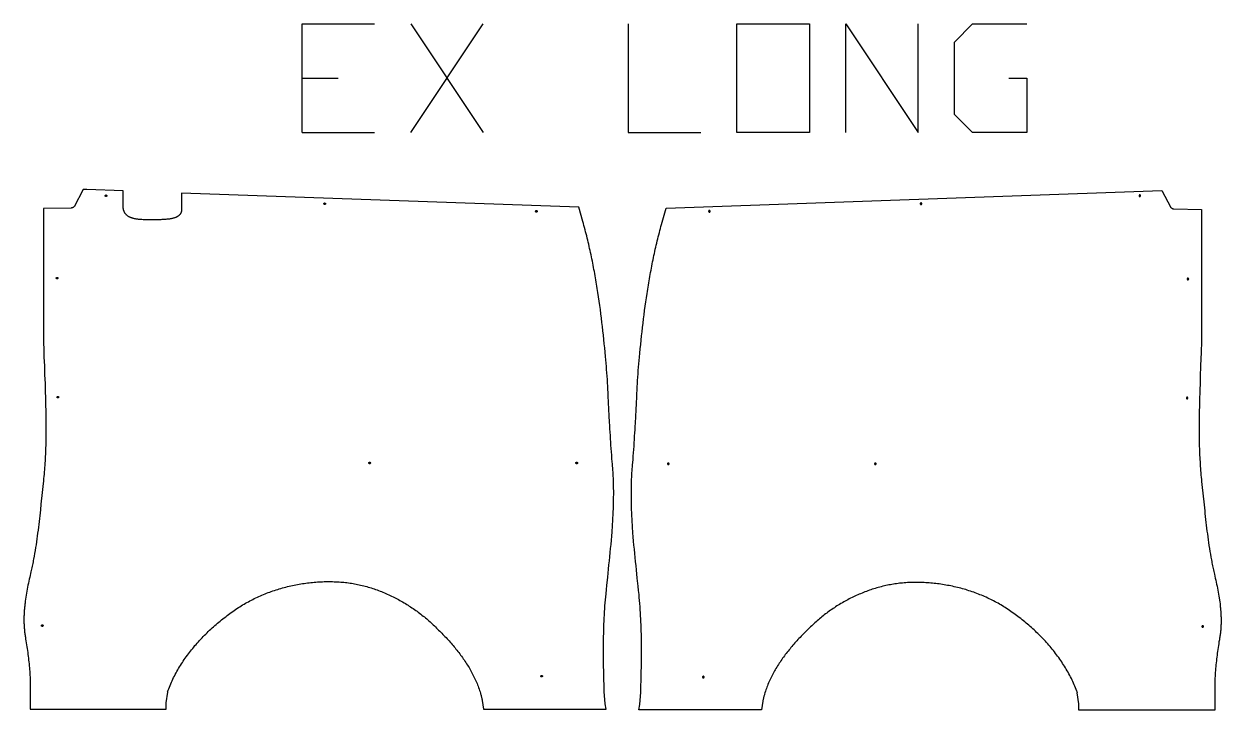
# Model space of a CAD drawing. Extents: x 0 to 6605, y -6833 to 7.
# Drawn here: x 3522 to 6598, y -4576 to -2813 of the extents above; entities that cross this region are included whole.
import ezdxf

# ---------------------------------------------------------------- set-up
doc = ezdxf.new("R2010")
doc.units = 0
doc.layers.add('Default_Layer', color=1, linetype='CONTINUOUS')

msp = doc.modelspace()

# ---------------------------------------------------------------- linework, layer by layer
at = {"layer": 'Default_Layer'}
for points in [[(4237, -3092.6), (4237, -2813.2), (4423.2, -2813.2)], [(4516.4, -3092.6), (4702.6, -2813.2)], [(4516.4, -2813.2), (4702.6, -3092.6)], [(5075.2, -2813.2), (5075.2, -3092.6), (5261.4, -3092.6)], [(5634, -3092.6), (5634, -2813.2), (5820.2, -3092.6), (5820.2, -2813.2)], [(6053.1, -2952.9), (6099.6, -2952.9), (6099.6, -3092.6), (5959.9, -3092.6), (5913.4, -3046.1), (5913.4, -2859.8), (5959.9, -2813.2), (6099.6, -2813.2)], [(4237, -2952.9), (4330.1, -2952.9)], [(4237, -3092.6), (4423.2, -3092.6)]]:
    msp.add_lwpolyline(points, dxfattribs=at)
for points in [[(5354.6, -3092.6), (5354.6, -2813.2), (5540.8, -2813.2), (5540.8, -3092.6), (5354.6, -3092.6)], [(4948, -3284.5), (3927.4, -3247.8), (3927.3, -3287.8), (3927.3, -3288.8), (3927.4, -3289.7), (3927.4, -3290.6), (3927.4, -3291.5), (3927.3, -3292.4), (3927.2, -3293.2), (3927.1, -3294), (3926.9, -3294.8), (3926.7, -3295.6), (3926.5, -3296.4), (3926.3, -3297.1), (3926, -3297.9), (3925.7, -3298.6), (3925.4, -3299.3), (3925.1, -3299.9), (3924.7, -3300.6), (3924.3, -3301.2), (3923.9, -3301.8), (3923.5, -3302.4), (3923, -3303), (3922.6, -3303.5), (3922.1, -3304.1), (3921.6, -3304.6), (3921, -3305.1), (3920.5, -3305.6), (3919.9, -3306.1), (3919.3, -3306.6), (3918.7, -3307), (3918.1, -3307.4), (3917.5, -3307.9), (3916.8, -3308.3), (3916.1, -3308.6), (3915.5, -3309), (3914.8, -3309.4), (3914.1, -3309.7), (3913.4, -3310.1), (3912.6, -3310.4), (3911.9, -3310.7), (3910.4, -3311.3), (3908.9, -3311.8), (3907.4, -3312.3), (3905.8, -3312.7), (3904.2, -3313.1), (3902.6, -3313.5), (3901, -3313.8), (3899.4, -3314.1), (3897.9, -3314.3), (3896.3, -3314.6), (3894.7, -3314.8), (3893.2, -3314.9), (3891.7, -3315.1), (3889.2, -3315.3), (3886.7, -3315.5), (3884.1, -3315.6), (3881.6, -3315.8), (3879, -3315.9), (3876.4, -3316.1), (3873.8, -3316.2), (3871.3, -3316.3), (3868.7, -3316.3), (3866.2, -3316.4), (3863.8, -3316.4), (3861.4, -3316.5), (3859.1, -3316.5), (3856.9, -3316.5), (3854.7, -3316.4), (3852.7, -3316.4), (3850.4, -3316.4), (3847.9, -3316.3), (3842.7, -3316.3), (3837.2, -3316.4), (3834.3, -3316.3), (3831.4, -3316.3), (3828.4, -3316.2), (3825.4, -3316.1), (3822.4, -3316), (3820.9, -3315.9), (3819.4, -3315.7), (3817.9, -3315.6), (3816.4, -3315.5), (3814.9, -3315.3), (3813.4, -3315.1), (3811.9, -3314.9), (3810.4, -3314.7), (3809, -3314.4), (3807.5, -3314.1), (3806.1, -3313.8), (3804.7, -3313.5), (3803.3, -3313.1), (3801.9, -3312.7), (3800.6, -3312.3), (3799.2, -3311.9), (3797.9, -3311.4), (3796.7, -3310.9), (3795.4, -3310.4), (3794.2, -3309.8), (3793, -3309.2), (3791.8, -3308.5), (3790.7, -3307.8), (3789.6, -3307.1), (3788.5, -3306.3), (3787.5, -3305.5), (3786.5, -3304.7), (3786.1, -3304.3), (3785.6, -3303.8), (3785.2, -3303.3), (3784.7, -3302.9), (3784.3, -3302.4), (3783.9, -3301.9), (3783.4, -3301.4), (3783, -3300.9), (3782.7, -3300.3), (3782.3, -3299.8), (3781.9, -3299.2), (3781.6, -3298.7), (3781.2, -3298.1), (3780.9, -3297.5), (3780.6, -3296.9), (3780.3, -3296.3), (3780, -3295.7), (3779.7, -3295), (3779.5, -3294.4), (3779.2, -3293.7), (3779, -3293), (3778.8, -3292.3), (3778.6, -3291.6), (3778.4, -3290.9), (3778.2, -3290.2), (3778.1, -3289.4), (3777.9, -3288.6), (3777.8, -3287.9), (3777.7, -3287.1), (3777.6, -3286.3), (3777.5, -3242.4), (3683.8, -3239), (3674.7, -3238.7), (3651.8, -3282.9), (3650.9, -3283.5), (3650, -3284.1), (3649, -3284.6), (3648, -3285), (3647.1, -3285.5), (3646, -3285.8), (3645, -3286.2), (3644, -3286.5), (3572.5, -3287.7), (3572.5, -3300), (3572.5, -3623.9), (3572.8, -3635.3), (3573.2, -3646.6), (3573.6, -3657.9), (3573.9, -3669.3), (3574.8, -3692), (3575.6, -3714.7), (3576.5, -3737.4), (3576.9, -3748.8), (3577.3, -3760.2), (3577.6, -3771.5), (3577.9, -3782.9), (3578.2, -3794.3), (3578.5, -3805.7), (3578.7, -3817), (3578.8, -3828.4), (3578.9, -3834.1), (3578.9, -3839.8), (3578.9, -3845.4), (3578.9, -3851.1), (3578.9, -3856.8), (3578.9, -3862.5), (3578.8, -3868.2), (3578.7, -3873.8), (3578.7, -3879.5), (3578.5, -3885.2), (3578.4, -3890.9), (3578.3, -3896.5), (3578.1, -3902.2), (3577.9, -3907.9), (3577.7, -3913.6), (3577.4, -3919.2), (3577.1, -3924.9), (3576.8, -3930.6), (3576.5, -3936.2), (3576.2, -3941.9), (3575.8, -3947.6), (3575.4, -3953.2), (3574.9, -3958.9), (3574.5, -3964.5), (3574, -3970.2), (3573.4, -3975.9), (3572.9, -3981.5), (3572.3, -3987.2), (3570.7, -4002.1), (3569.1, -4017.1), (3566.1, -4047), (3564.5, -4062), (3563.7, -4069.5), (3562.9, -4077), (3562.1, -4084.4), (3561.3, -4091.9), (3560.4, -4099.4), (3559.5, -4106.8), (3558.6, -4114.3), (3557.6, -4121.8), (3556.6, -4129.2), (3555.6, -4136.6), (3554.6, -4144.1), (3553.5, -4151.5), (3552.3, -4158.9), (3551.1, -4166.3), (3549.9, -4173.7), (3548.6, -4181.1), (3547.2, -4188.5), (3546.5, -4192.2), (3545.8, -4195.9), (3545.1, -4199.6), (3544.3, -4203.3), (3543.6, -4206.9), (3542.8, -4210.6), (3542, -4214.3), (3541.2, -4217.9), (3540.3, -4221.6), (3539.5, -4225.3), (3538.3, -4230.3), (3537.2, -4235.3), (3536, -4240.4), (3534.9, -4245.5), (3533.8, -4250.5), (3532.8, -4255.6), (3531.8, -4260.7), (3530.8, -4265.8), (3529.8, -4270.9), (3528.9, -4276), (3528.1, -4281.1), (3527.2, -4286.3), (3526.5, -4291.4), (3525.8, -4296.5), (3525.1, -4301.7), (3524.8, -4304.2), (3524.5, -4306.8), (3524.3, -4309.4), (3524, -4312), (3523.8, -4314.5), (3523.6, -4317.1), (3523.3, -4319.7), (3523.2, -4322.3), (3523, -4324.8), (3522.9, -4327.4), (3522.7, -4330), (3522.6, -4332.6), (3522.5, -4335.1), (3522.5, -4337.7), (3522.4, -4340.3), (3522.4, -4342.9), (3522.4, -4345.4), (3522.4, -4348), (3522.4, -4350.6), (3522.5, -4353.2), (3522.6, -4355.7), (3522.7, -4358.3), (3522.8, -4360.9), (3523, -4363.5), (3523.2, -4366), (3523.4, -4368.6), (3523.6, -4371.2), (3523.9, -4373.7), (3524.2, -4376.3), (3524.5, -4378.9), (3524.8, -4381.4), (3525.2, -4384), (3525.6, -4386.6), (3526, -4389.1), (3526.8, -4394), (3527.6, -4398.9), (3528.4, -4403.8), (3529.2, -4408.7), (3529.9, -4413.6), (3530.7, -4418.5), (3531.4, -4423.4), (3532.1, -4428.3), (3532.7, -4433.2), (3533.3, -4438.1), (3533.9, -4443), (3534.5, -4447.9), (3535, -4452.8), (3535.5, -4457.7), (3536, -4462.6), (3536.5, -4467.5), (3536.9, -4472.4), (3537.2, -4477.3), (3537.6, -4482.2), (3537.9, -4487.1), (3538.1, -4492), (3538.3, -4497), (3538.5, -4501.9), (3538.6, -4506.8), (3538.7, -4511.7), (3538.8, -4516.7), (3538.8, -4521.6), (3538.7, -4526.6), (3538.6, -4531.5), (3538.5, -4536.4), (3538.3, -4541.4), (3538, -4546.3), (3538, -4574.2), (3590.1, -4574.2), (3887.7, -4574.2), (3887.7, -4558.2), (3892.5, -4530.2), (3891.4, -4529.8), (3892.1, -4527.7), (3892.9, -4525.6), (3894.5, -4521.5), (3896.1, -4517.3), (3897.8, -4513.2), (3899.6, -4509.2), (3901.4, -4505.1), (3903.2, -4501), (3905.2, -4497), (3907.1, -4493), (3909.1, -4489), (3911.2, -4485.1), (3913.3, -4481.1), (3915.5, -4477.2), (3917.7, -4473.3), (3919.9, -4469.5), (3922.2, -4465.6), (3924.6, -4461.8), (3927, -4458), (3929.4, -4454.2), (3931.9, -4450.5), (3934.4, -4446.8), (3937, -4443.1), (3939.6, -4439.4), (3942.3, -4435.7), (3945, -4432.1), (3947.7, -4428.5), (3950.5, -4425), (3953.3, -4421.4), (3956.1, -4417.9), (3959, -4414.4), (3961.9, -4410.9), (3964.9, -4407.5), (3967.8, -4404.1), (3970.9, -4400.7), (3973.9, -4397.3), (3977, -4394), (3980.1, -4390.7), (3983.3, -4387.4), (3986.4, -4384.2), (3989.6, -4381), (3992.9, -4377.8), (3996.1, -4374.6), (3999.4, -4371.5), (4002.8, -4368.4), (4006.1, -4365.4), (4009.5, -4362.3), (4012.9, -4359.3), (4016.3, -4356.4), (4019.7, -4353.4), (4023.2, -4350.5), (4026.6, -4347.6), (4030.1, -4344.8), (4033.7, -4342), (4037.2, -4339.2), (4040.8, -4336.4), (4044.3, -4333.7), (4047.9, -4331), (4051.5, -4328.4), (4055.2, -4325.8), (4058.8, -4323.2), (4062.5, -4320.7), (4066.1, -4318.1), (4069.8, -4315.7), (4073.5, -4313.2), (4077.1, -4310.9), (4080.7, -4308.7), (4084.3, -4306.4), (4088, -4304.2), (4091.6, -4302.1), (4095.4, -4300), (4099.1, -4297.9), (4102.9, -4295.9), (4106.7, -4293.9), (4110.5, -4291.9), (4114.3, -4290), (4118.2, -4288.1), (4122.1, -4286.3), (4126, -4284.5), (4129.9, -4282.8), (4133.9, -4281), (4137.8, -4279.4), (4141.8, -4277.7), (4145.9, -4276.1), (4149.9, -4274.6), (4153.9, -4273.1), (4158, -4271.6), (4162.1, -4270.2), (4166.2, -4268.8), (4170.3, -4267.5), (4174.5, -4266.2), (4178.6, -4264.9), (4182.8, -4263.7), (4186.9, -4262.5), (4191.1, -4261.3), (4195.3, -4260.2), (4199.5, -4259.2), (4203.8, -4258.2), (4208, -4257.2), (4212.2, -4256.2), (4216.5, -4255.4), (4220.8, -4254.5), (4225, -4253.7), (4229.3, -4252.9), (4233.6, -4252.2), (4237.9, -4251.5), (4242.2, -4250.9), (4246.5, -4250.3), (4250.8, -4249.7), (4255.1, -4249.2), (4259.4, -4248.7), (4263.7, -4248.3), (4268, -4247.9), (4272.3, -4247.5), (4276.6, -4247.2), (4280.9, -4247), (4285.2, -4246.7), (4289.5, -4246.6), (4293.9, -4246.4), (4298.2, -4246.3), (4302.5, -4246.3), (4306.8, -4246.3), (4311, -4246.3), (4315.3, -4246.4), (4319.6, -4246.5), (4323.9, -4246.7), (4328.2, -4246.9), (4332.4, -4247.1), (4336.7, -4247.4), (4340.6, -4247.7), (4344.5, -4248.1), (4348.5, -4248.5), (4352.4, -4249), (4356.3, -4249.5), (4360.3, -4250), (4364.2, -4250.6), (4368.1, -4251.3), (4372, -4252), (4375.9, -4252.7), (4379.8, -4253.5), (4383.7, -4254.4), (4387.6, -4255.2), (4391.5, -4256.2), (4395.4, -4257.1), (4399.3, -4258.2), (4403.1, -4259.2), (4407, -4260.3), (4410.8, -4261.4), (4414.7, -4262.6), (4418.5, -4263.9), (4422.3, -4265.1), (4426.1, -4266.4), (4429.9, -4267.8), (4433.7, -4269.2), (4437.4, -4270.6), (4441.2, -4272.1), (4444.9, -4273.6), (4448.7, -4275.1), (4452.4, -4276.7), (4456.1, -4278.3), (4459.7, -4280), (4463.4, -4281.6), (4467, -4283.4), (4470.7, -4285.1), (4474.3, -4286.9), (4477.9, -4288.8), (4481.4, -4290.6), (4485, -4292.5), (4488.5, -4294.5), (4492, -4296.5), (4495.5, -4298.5), (4499, -4300.5), (4502.4, -4302.6), (4505.9, -4304.7), (4509.3, -4306.8), (4512.6, -4309), (4516, -4311.1), (4519.3, -4313.4), (4522.6, -4315.6), (4525.9, -4317.9), (4529.2, -4320.2), (4532.4, -4322.5), (4535.6, -4324.9), (4538.8, -4327.3), (4541.9, -4329.7), (4545, -4332.2), (4548.1, -4334.7), (4551.2, -4337.2), (4554.2, -4339.7), (4557.2, -4342.2), (4560.1, -4344.8), (4563.1, -4347.4), (4566, -4350), (4568.7, -4352.6), (4571.5, -4355.1), (4574.3, -4357.7), (4577, -4360.3), (4579.8, -4362.9), (4582.5, -4365.6), (4585.3, -4368.2), (4588, -4370.9), (4590.8, -4373.6), (4593.5, -4376.4), (4596.2, -4379.1), (4598.9, -4381.9), (4601.6, -4384.7), (4604.2, -4387.5), (4606.9, -4390.3), (4609.5, -4393.1), (4612.2, -4396), (4614.8, -4398.9), (4617.4, -4401.8), (4619.9, -4404.7), (4622.5, -4407.6), (4625, -4410.6), (4627.5, -4413.6), (4630, -4416.6), (4632.5, -4419.6), (4634.9, -4422.6), (4637.3, -4425.7), (4639.7, -4428.8), (4642.1, -4431.9), (4644.4, -4435), (4646.7, -4438.1), (4649, -4441.3), (4651.2, -4444.4), (4653.4, -4447.6), (4655.6, -4450.8), (4657.8, -4454.1), (4659.9, -4457.3), (4661.9, -4460.6), (4664, -4463.8), (4666, -4467.1), (4667.9, -4470.5), (4669.8, -4473.8), (4671.7, -4477.1), (4673.5, -4480.5), (4675.3, -4483.9), (4677.1, -4487.3), (4678.8, -4490.7), (4680.4, -4494.2), (4682, -4497.6), (4683.6, -4501.1), (4685.1, -4504.6), (4686.6, -4508.1), (4688, -4511.6), (4689.3, -4515.2), (4690.6, -4518.7), (4691.9, -4522.3), (4693.1, -4525.9), (4694.3, -4529.5), (4695.3, -4533.2), (4695.9, -4535), (4696.4, -4536.8), (4696.9, -4538.6), (4697.3, -4540.5), (4697.8, -4542.3), (4698.3, -4544.2), (4698.7, -4546), (4699.1, -4547.9), (4699.5, -4549.7), (4699.9, -4551.6), (4703.1, -4573.8), (5018.2, -4573.8), (5015.8, -4560.4), (5013.5, -4528.5), (5013, -4512.9), (5012.6, -4497.2), (5012.4, -4489.4), (5012.2, -4481.5), (5012.1, -4473.7), (5011.9, -4465.8), (5011.8, -4458), (5011.7, -4450.1), (5011.6, -4442.2), (5011.6, -4434.4), (5011.5, -4426.5), (5011.5, -4418.6), (5011.6, -4410.7), (5011.6, -4402.9), (5011.7, -4395), (5011.8, -4387.1), (5012, -4379.3), (5012.2, -4371.4), (5012.4, -4363.5), (5012.7, -4355.7), (5013, -4347.8), (5013.4, -4340), (5013.8, -4332.1), (5014.2, -4324.3), (5014.7, -4316.4), (5015.3, -4308.6), (5015.9, -4300.8), (5016.5, -4293), (5017.2, -4285.2), (5018, -4277.4), (5019.1, -4266.8), (5020.2, -4256.3), (5022.4, -4235.2), (5024.6, -4214), (5025.7, -4203.5), (5026.8, -4192.9), (5027.9, -4182.3), (5028.9, -4171.7), (5029.9, -4161.2), (5030.9, -4150.6), (5031.8, -4140), (5032.7, -4129.4), (5033.5, -4118.8), (5033.9, -4113.5), (5034.3, -4108.2), (5034.6, -4102.9), (5035, -4097.6), (5035.3, -4092.3), (5035.6, -4087), (5035.9, -4081.7), (5036.2, -4076.4), (5036.4, -4071.1), (5036.7, -4065.8), (5036.9, -4060.5), (5037, -4055.2), (5037.2, -4049.9), (5037.3, -4044.6), (5037.5, -4039.3), (5037.6, -4034), (5037.6, -4028.7), (5037.7, -4023.4), (5037.7, -4018.1), (5037.7, -4012.8), (5037.6, -4007.4), (5037.5, -4002.1), (5037.4, -3996.8), (5037.3, -3991.5), (5037.1, -3986.2), (5037, -3980.9), (5036.7, -3975.6), (5036.5, -3970.3), (5036.2, -3965), (5035.8, -3959.7), (5035.5, -3954.4), (5035.1, -3949.1), (5034.7, -3943.8), (5034.2, -3938.4), (5033.4, -3930), (5032.7, -3921.5), (5032, -3913), (5031.4, -3904.6), (5030.8, -3896.1), (5030.2, -3887.6), (5029.7, -3879.2), (5029.2, -3870.7), (5028.7, -3862.2), (5028.2, -3853.8), (5027.7, -3845.3), (5027.3, -3836.9), (5026.4, -3819.9), (5025.6, -3803), (5024.8, -3786.1), (5023.9, -3769.2), (5023.5, -3760.7), (5023, -3752.3), (5022.5, -3743.8), (5022, -3735.4), (5021.5, -3726.9), (5020.9, -3718.5), (5020.4, -3710), (5019.7, -3701.6), (5019.1, -3693.1), (5018.4, -3684.7), (5017.7, -3676.2), (5016.9, -3667.8), (5015.9, -3656.8), (5014.8, -3645.8), (5013.7, -3634.9), (5012.5, -3623.9), (5011.4, -3613), (5010.1, -3602), (5008.9, -3591.1), (5007.6, -3580.1), (5006.3, -3569.2), (5004.9, -3558.3), (5003.5, -3547.3), (5002, -3536.4), (5000.5, -3525.5), (4998.9, -3514.6), (4997.2, -3503.7), (4996.4, -3498.3), (4995.5, -3492.9), (4994.7, -3487.4), (4993.8, -3482), (4992.9, -3476.6), (4992, -3471.1), (4991, -3465.7), (4990.1, -3460.3), (4989.1, -3454.9), (4988.1, -3449.5), (4987.1, -3444.1), (4986.1, -3438.7), (4985, -3433.3), (4984, -3427.9), (4982.9, -3422.5), (4981.8, -3417.1), (4980.7, -3411.7), (4979.6, -3406.3), (4978.4, -3400.9), (4977.2, -3395.5), (4976, -3390.2), (4974.8, -3384.8), (4973.6, -3379.4), (4972.3, -3374.1), (4971, -3368.7), (4969.7, -3363.4), (4968.4, -3358), (4967.1, -3352.7), (4965.7, -3347.4), (4964.3, -3342), (4962.9, -3336.7), (4961.4, -3331.4), (4960, -3326.1), (4958.5, -3320.8), (4948, -3284.5)], [(3731.2, -3254.8), (3731.2, -3254.6), (3731.2, -3254.4), (3731.2, -3254.2), (3731.3, -3254), (3731.4, -3253.8), (3731.5, -3253.7), (3731.6, -3253.5), (3731.7, -3253.4), (3731.9, -3253.3), (3732, -3253.1), (3732.2, -3253), (3732.4, -3253), (3732.6, -3252.9), (3732.7, -3252.8), (3732.9, -3252.8), (3733.2, -3252.8), (3733.4, -3252.8), (3733.6, -3252.8), (3733.7, -3252.9), (3733.9, -3253), (3734.1, -3253), (3734.3, -3253.1), (3734.4, -3253.3), (3734.6, -3253.4), (3734.7, -3253.5), (3734.8, -3253.7), (3734.9, -3253.8), (3735, -3254), (3735.1, -3254.2), (3735.1, -3254.4), (3735.1, -3254.6), (3735.2, -3254.8), (3735.1, -3255), (3735.1, -3255.2), (3735.1, -3255.4), (3735, -3255.6), (3734.9, -3255.8), (3734.8, -3255.9), (3734.7, -3256.1), (3734.6, -3256.2), (3734.4, -3256.3), (3734.3, -3256.5), (3734.1, -3256.6), (3733.9, -3256.6), (3733.7, -3256.7), (3733.6, -3256.8), (3733.4, -3256.8), (3733.2, -3256.8), (3732.9, -3256.8), (3732.7, -3256.8), (3732.6, -3256.7), (3732.4, -3256.6), (3732.2, -3256.6), (3732, -3256.5), (3731.9, -3256.3), (3731.7, -3256.2), (3731.6, -3256.1), (3731.5, -3255.9), (3731.4, -3255.8), (3731.3, -3255.6), (3731.2, -3255.4), (3731.2, -3255.2), (3731.2, -3255), (3731.2, -3254.8)], [(5172.7, -3286.7), (6446.1, -3240.9), (6469, -3285.1), (6469.9, -3285.7), (6470.8, -3286.2), (6471.8, -3286.7), (6472.7, -3287.2), (6473.7, -3287.6), (6474.7, -3288), (6475.8, -3288.3), (6476.8, -3288.6), (6548.3, -3289.9), (6548.3, -3302.1), (6548.2, -3626.1), (6547.9, -3637.4), (6547.6, -3648.8), (6547.2, -3660.1), (6546.8, -3671.4), (6546, -3694.2), (6545.1, -3716.9), (6544.3, -3739.6), (6543.9, -3751), (6543.5, -3762.3), (6543.2, -3773.7), (6542.8, -3785.1), (6542.6, -3796.4), (6542.3, -3807.8), (6542.1, -3819.2), (6542, -3830.5), (6541.9, -3836.2), (6541.9, -3841.9), (6541.9, -3847.6), (6541.9, -3853.3), (6541.9, -3859), (6541.9, -3864.6), (6542, -3870.3), (6542, -3876), (6542.1, -3881.7), (6542.2, -3887.3), (6542.4, -3893), (6542.5, -3898.7), (6542.7, -3904.4), (6542.9, -3910), (6543.1, -3915.7), (6543.4, -3921.4), (6543.6, -3927.1), (6543.9, -3932.7), (6544.3, -3938.4), (6544.6, -3944.1), (6545, -3949.7), (6545.4, -3955.4), (6545.8, -3961), (6546.3, -3966.7), (6546.8, -3972.4), (6547.4, -3978), (6547.9, -3983.7), (6548.5, -3989.3), (6550.1, -4004.3), (6551.7, -4019.2), (6554.7, -4049.2), (6556.3, -4064.1), (6557.1, -4071.6), (6557.9, -4079.1), (6558.7, -4086.6), (6559.5, -4094.1), (6560.4, -4101.5), (6561.3, -4109), (6562.2, -4116.5), (6563.2, -4123.9), (6564.1, -4131.4), (6565.2, -4138.8), (6566.2, -4146.2), (6567.3, -4153.7), (6568.5, -4161.1), (6569.7, -4168.5), (6570.9, -4175.9), (6572.2, -4183.3), (6573.6, -4190.7), (6574.3, -4194.4), (6575, -4198), (6575.7, -4201.7), (6576.5, -4205.4), (6577.2, -4209.1), (6578, -4212.8), (6578.8, -4216.4), (6579.6, -4220.1), (6580.4, -4223.8), (6581.3, -4227.4), (6582.5, -4232.5), (6583.6, -4237.5), (6584.7, -4242.6), (6585.9, -4247.6), (6586.9, -4252.7), (6588, -4257.8), (6589, -4262.9), (6590, -4268), (6591, -4273.1), (6591.9, -4278.2), (6592.7, -4283.3), (6593.5, -4288.4), (6594.3, -4293.6), (6595, -4298.7), (6595.7, -4303.8), (6596, -4306.4), (6596.2, -4309), (6596.5, -4311.5), (6596.8, -4314.1), (6597, -4316.7), (6597.2, -4319.3), (6597.4, -4321.8), (6597.6, -4324.4), (6597.8, -4327), (6597.9, -4329.6), (6598.1, -4332.1), (6598.2, -4334.7), (6598.3, -4337.3), (6598.3, -4339.9), (6598.4, -4342.4), (6598.4, -4345), (6598.4, -4347.6), (6598.4, -4350.2), (6598.3, -4352.7), (6598.3, -4355.3), (6598.2, -4357.9), (6598.1, -4360.5), (6597.9, -4363), (6597.8, -4365.6), (6597.6, -4368.2), (6597.4, -4370.8), (6597.2, -4373.3), (6596.9, -4375.9), (6596.6, -4378.5), (6596.3, -4381), (6596, -4383.6), (6595.6, -4386.2), (6595.2, -4388.7), (6594.8, -4391.3), (6594, -4396.2), (6593.1, -4401.1), (6592.4, -4406), (6591.6, -4410.9), (6590.8, -4415.7), (6590.1, -4420.6), (6589.4, -4425.5), (6588.7, -4430.4), (6588.1, -4435.3), (6587.5, -4440.2), (6586.9, -4445.1), (6586.3, -4450), (6585.7, -4454.9), (6585.2, -4459.8), (6584.8, -4464.7), (6584.3, -4469.6), (6583.9, -4474.5), (6583.5, -4479.5), (6583.2, -4484.4), (6582.9, -4489.3), (6582.7, -4494.2), (6582.4, -4499.1), (6582.3, -4504), (6582.1, -4509), (6582.1, -4513.9), (6582, -4518.8), (6582, -4523.8), (6582.1, -4528.7), (6582.2, -4533.7), (6582.3, -4538.6), (6582.5, -4543.6), (6582.8, -4548.5), (6582.8, -4576.4), (6530.7, -4576.4), (6233.1, -4576.4), (6233.1, -4560.3), (6228.3, -4532.3), (6229.4, -4531.9), (6228.6, -4529.9), (6227.9, -4527.8), (6226.3, -4523.6), (6224.7, -4519.5), (6223, -4515.4), (6221.2, -4511.3), (6219.4, -4507.2), (6217.5, -4503.2), (6215.6, -4499.2), (6213.7, -4495.2), (6211.7, -4491.2), (6209.6, -4487.2), (6207.5, -4483.3), (6205.3, -4479.4), (6203.1, -4475.5), (6200.8, -4471.6), (6198.5, -4467.8), (6196.2, -4464), (6193.8, -4460.2), (6191.4, -4456.4), (6188.9, -4452.7), (6186.3, -4448.9), (6183.8, -4445.2), (6181.2, -4441.6), (6178.5, -4437.9), (6175.8, -4434.3), (6173.1, -4430.7), (6170.3, -4427.1), (6167.5, -4423.6), (6164.7, -4420), (6161.8, -4416.5), (6158.9, -4413.1), (6155.9, -4409.6), (6152.9, -4406.2), (6149.9, -4402.8), (6146.9, -4399.5), (6143.8, -4396.2), (6140.7, -4392.9), (6137.5, -4389.6), (6134.3, -4386.3), (6131.1, -4383.1), (6127.9, -4380), (6124.6, -4376.8), (6121.3, -4373.7), (6118, -4370.6), (6114.7, -4367.5), (6111.3, -4364.5), (6107.9, -4361.5), (6104.5, -4358.5), (6101.1, -4355.6), (6097.6, -4352.7), (6094.1, -4349.8), (6090.6, -4346.9), (6087.1, -4344.1), (6083.6, -4341.3), (6080, -4338.6), (6076.4, -4335.9), (6072.8, -4333.2), (6069.2, -4330.6), (6065.6, -4327.9), (6062, -4325.4), (6058.3, -4322.8), (6054.7, -4320.3), (6051, -4317.8), (6047.3, -4315.4), (6043.7, -4313.1), (6040.1, -4310.8), (6036.5, -4308.6), (6032.8, -4306.4), (6029.1, -4304.2), (6025.4, -4302.1), (6021.7, -4300.1), (6017.9, -4298), (6014.1, -4296), (6010.3, -4294.1), (6006.5, -4292.2), (6002.6, -4290.3), (5998.7, -4288.5), (5994.8, -4286.7), (5990.9, -4284.9), (5986.9, -4283.2), (5982.9, -4281.5), (5978.9, -4279.9), (5974.9, -4278.3), (5970.9, -4276.8), (5966.8, -4275.2), (5962.8, -4273.8), (5958.7, -4272.3), (5954.6, -4271), (5950.5, -4269.6), (5946.3, -4268.3), (5942.2, -4267), (5938, -4265.8), (5933.8, -4264.6), (5929.6, -4263.5), (5925.4, -4262.4), (5921.2, -4261.3), (5917, -4260.3), (5912.8, -4259.3), (5908.5, -4258.4), (5904.3, -4257.5), (5900, -4256.7), (5895.8, -4255.9), (5891.5, -4255.1), (5887.2, -4254.4), (5882.9, -4253.7), (5878.6, -4253), (5874.3, -4252.4), (5870, -4251.9), (5865.7, -4251.3), (5861.4, -4250.9), (5857.1, -4250.4), (5852.8, -4250), (5848.5, -4249.7), (5844.2, -4249.4), (5839.9, -4249.1), (5835.5, -4248.9), (5831.2, -4248.7), (5826.9, -4248.6), (5822.6, -4248.5), (5818.3, -4248.4), (5814, -4248.4), (5809.7, -4248.5), (5805.4, -4248.5), (5801.2, -4248.7), (5796.9, -4248.8), (5792.6, -4249), (5788.4, -4249.3), (5784.1, -4249.6), (5780.2, -4249.9), (5776.2, -4250.2), (5772.3, -4250.7), (5768.4, -4251.1), (5764.5, -4251.6), (5760.5, -4252.2), (5756.6, -4252.8), (5752.7, -4253.5), (5748.8, -4254.2), (5744.9, -4254.9), (5740.9, -4255.7), (5737, -4256.5), (5733.2, -4257.4), (5729.3, -4258.3), (5725.4, -4259.3), (5721.5, -4260.3), (5717.7, -4261.4), (5713.8, -4262.5), (5710, -4263.6), (5706.1, -4264.8), (5702.3, -4266), (5698.5, -4267.3), (5694.7, -4268.6), (5690.9, -4269.9), (5687.1, -4271.3), (5683.3, -4272.7), (5679.6, -4274.2), (5675.9, -4275.7), (5672.1, -4277.3), (5668.4, -4278.8), (5664.7, -4280.5), (5661.1, -4282.1), (5657.4, -4283.8), (5653.7, -4285.5), (5650.1, -4287.3), (5646.5, -4289.1), (5642.9, -4290.9), (5639.3, -4292.8), (5635.8, -4294.7), (5632.3, -4296.6), (5628.8, -4298.6), (5625.3, -4300.6), (5621.8, -4302.6), (5618.3, -4304.7), (5614.9, -4306.8), (5611.5, -4308.9), (5608.1, -4311.1), (5604.8, -4313.3), (5601.5, -4315.5), (5598.2, -4317.8), (5594.9, -4320.1), (5591.6, -4322.4), (5588.4, -4324.7), (5585.2, -4327.1), (5582, -4329.5), (5578.9, -4331.9), (5575.8, -4334.3), (5572.7, -4336.8), (5569.6, -4339.3), (5566.6, -4341.8), (5563.6, -4344.4), (5560.6, -4347), (5557.7, -4349.6), (5554.8, -4352.2), (5552, -4354.7), (5549.3, -4357.3), (5546.5, -4359.9), (5543.7, -4362.5), (5541, -4365.1), (5538.2, -4367.7), (5535.5, -4370.4), (5532.8, -4373.1), (5530, -4375.8), (5527.3, -4378.5), (5524.6, -4381.3), (5521.9, -4384), (5519.2, -4386.8), (5516.5, -4389.6), (5513.9, -4392.4), (5511.2, -4395.3), (5508.6, -4398.2), (5506, -4401), (5503.4, -4403.9), (5500.8, -4406.9), (5498.3, -4409.8), (5495.8, -4412.8), (5493.2, -4415.7), (5490.8, -4418.7), (5488.3, -4421.8), (5485.9, -4424.8), (5483.4, -4427.9), (5481.1, -4430.9), (5478.7, -4434), (5476.4, -4437.1), (5474.1, -4440.3), (5471.8, -4443.4), (5469.5, -4446.6), (5467.3, -4449.8), (5465.2, -4453), (5463, -4456.2), (5460.9, -4459.5), (5458.9, -4462.7), (5456.8, -4466), (5454.8, -4469.3), (5452.9, -4472.6), (5451, -4475.9), (5449.1, -4479.3), (5447.3, -4482.7), (5445.5, -4486.1), (5443.7, -4489.5), (5442, -4492.9), (5440.4, -4496.3), (5438.8, -4499.8), (5437.2, -4503.3), (5435.7, -4506.8), (5434.2, -4510.3), (5432.8, -4513.8), (5431.4, -4517.3), (5430.1, -4520.9), (5428.9, -4524.5), (5427.7, -4528.1), (5426.5, -4531.7), (5425.4, -4535.3), (5424.9, -4537.1), (5424.4, -4539), (5423.9, -4540.8), (5423.4, -4542.6), (5423, -4544.5), (5422.5, -4546.3), (5422.1, -4548.2), (5421.7, -4550), (5421.3, -4551.9), (5420.9, -4553.7), (5417.7, -4575.9), (5102.5, -4575.9), (5104.9, -4562.5), (5107.3, -4530.7), (5107.8, -4515.1), (5108.2, -4499.4), (5108.4, -4491.5), (5108.6, -4483.7), (5108.7, -4475.8), (5108.9, -4468), (5109, -4460.1), (5109.1, -4452.2), (5109.2, -4444.4), (5109.2, -4436.5), (5109.3, -4428.6), (5109.3, -4420.8), (5109.2, -4412.9), (5109.2, -4405), (5109.1, -4397.2), (5109, -4389.3), (5108.8, -4381.4), (5108.6, -4373.5), (5108.4, -4365.7), (5108.1, -4357.8), (5107.8, -4350), (5107.4, -4342.1), (5107, -4334.3), (5106.6, -4326.4), (5106.1, -4318.6), (5105.5, -4310.8), (5104.9, -4302.9), (5104.3, -4295.1), (5103.6, -4287.3), (5102.8, -4279.5), (5101.7, -4269), (5100.6, -4258.4), (5098.4, -4237.3), (5096.2, -4216.2), (5095.1, -4205.6), (5094, -4195), (5092.9, -4184.5), (5091.9, -4173.9), (5090.9, -4163.3), (5089.9, -4152.7), (5089, -4142.1), (5088.1, -4131.6), (5087.3, -4121), (5086.9, -4115.7), (5086.5, -4110.4), (5086.1, -4105.1), (5085.8, -4099.8), (5085.5, -4094.5), (5085.2, -4089.2), (5084.9, -4083.9), (5084.6, -4078.6), (5084.4, -4073.3), (5084.1, -4068), (5083.9, -4062.7), (5083.7, -4057.4), (5083.6, -4052), (5083.4, -4046.7), (5083.3, -4041.4), (5083.2, -4036.1), (5083.2, -4030.8), (5083.1, -4025.5), (5083.1, -4020.2), (5083.1, -4014.9), (5083.2, -4009.6), (5083.2, -4004.3), (5083.3, -3999), (5083.5, -3993.7), (5083.6, -3988.4), (5083.8, -3983.1), (5084.1, -3977.8), (5084.3, -3972.5), (5084.6, -3967.1), (5084.9, -3961.8), (5085.3, -3956.5), (5085.7, -3951.2), (5086.1, -3945.9), (5086.6, -3940.6), (5087.4, -3932.1), (5088.1, -3923.7), (5088.7, -3915.2), (5089.4, -3906.7), (5090, -3898.3), (5090.6, -3889.8), (5091.1, -3881.3), (5091.6, -3872.9), (5092.1, -3864.4), (5092.6, -3855.9), (5093, -3847.5), (5093.5, -3839), (5094.3, -3822.1), (5095.2, -3805.2), (5096, -3788.3), (5096.9, -3771.3), (5097.3, -3762.9), (5097.8, -3754.4), (5098.3, -3746), (5098.8, -3737.5), (5099.3, -3729.1), (5099.8, -3720.6), (5100.4, -3712.2), (5101, -3703.7), (5101.7, -3695.3), (5102.4, -3686.8), (5103.1, -3678.4), (5103.9, -3669.9), (5104.9, -3658.9), (5106, -3648), (5107.1, -3637), (5108.2, -3626.1), (5109.4, -3615.1), (5110.6, -3604.2), (5111.9, -3593.2), (5113.2, -3582.3), (5114.5, -3571.3), (5115.9, -3560.4), (5117.3, -3549.5), (5118.8, -3538.6), (5120.3, -3527.7), (5121.9, -3516.8), (5123.5, -3505.9), (5124.4, -3500.4), (5125.2, -3495), (5126.1, -3489.6), (5127, -3484.1), (5127.9, -3478.7), (5128.8, -3473.3), (5129.8, -3467.9), (5130.7, -3462.5), (5131.7, -3457), (5132.7, -3451.6), (5133.7, -3446.2), (5134.7, -3440.8), (5135.7, -3435.4), (5136.8, -3430), (5137.9, -3424.6), (5139, -3419.2), (5140.1, -3413.8), (5141.2, -3408.5), (5142.4, -3403.1), (5143.6, -3397.7), (5144.7, -3392.3), (5146, -3387), (5147.2, -3381.6), (5148.5, -3376.2), (5149.7, -3370.9), (5151, -3365.5), (5152.4, -3360.2), (5153.7, -3354.9), (5155.1, -3349.5), (5156.5, -3344.2), (5157.9, -3338.9), (5159.3, -3333.5), (5160.8, -3328.2), (5162.3, -3322.9), (5172.7, -3286.7)], [(6391.6, -3254.6), (6391.5, -3254.4), (6391.5, -3254.2), (6391.5, -3254.1), (6391.4, -3253.9), (6391.3, -3253.7), (6391.2, -3253.5), (6391.1, -3253.4), (6391, -3253.2), (6390.8, -3253.1), (6390.7, -3253), (6390.5, -3252.9), (6390.3, -3252.8), (6390.2, -3252.7), (6390, -3252.7), (6389.8, -3252.7), (6389.6, -3252.6), (6389.4, -3252.7), (6389.2, -3252.7), (6389, -3252.7), (6388.8, -3252.8), (6388.6, -3252.9), (6388.4, -3253), (6388.3, -3253.1), (6388.1, -3253.2), (6388, -3253.4), (6387.9, -3253.5), (6387.8, -3253.7), (6387.7, -3253.9), (6387.6, -3254.1), (6387.6, -3254.2), (6387.6, -3254.4), (6387.6, -3254.6), (6387.6, -3254.9), (6387.6, -3255.1), (6387.6, -3255.2), (6387.7, -3255.4), (6387.8, -3255.6), (6387.9, -3255.8), (6388, -3255.9), (6388.1, -3256.1), (6388.3, -3256.2), (6388.4, -3256.3), (6388.6, -3256.4), (6388.8, -3256.5), (6389, -3256.6), (6389.2, -3256.6), (6389.4, -3256.6), (6389.6, -3256.6), (6389.8, -3256.6), (6390, -3256.6), (6390.2, -3256.6), (6390.3, -3256.5), (6390.5, -3256.4), (6390.7, -3256.3), (6390.8, -3256.2), (6391, -3256.1), (6391.1, -3255.9), (6391.2, -3255.8), (6391.3, -3255.6), (6391.4, -3255.4), (6391.5, -3255.2), (6391.5, -3255.1), (6391.5, -3254.9), (6391.6, -3254.6)], [(4293.2, -3275.3), (4293.3, -3275.1), (4293.3, -3274.9), (4293.3, -3274.7), (4293.4, -3274.5), (4293.5, -3274.3), (4293.6, -3274.2), (4293.7, -3274), (4293.8, -3273.9), (4294, -3273.7), (4294.1, -3273.6), (4294.3, -3273.5), (4294.5, -3273.4), (4294.7, -3273.4), (4294.8, -3273.3), (4295, -3273.3), (4295.2, -3273.3), (4295.4, -3273.3), (4295.6, -3273.3), (4295.8, -3273.4), (4296, -3273.4), (4296.2, -3273.5), (4296.4, -3273.6), (4296.5, -3273.7), (4296.7, -3273.9), (4296.8, -3274), (4296.9, -3274.2), (4297, -3274.3), (4297.1, -3274.5), (4297.2, -3274.7), (4297.2, -3274.9), (4297.2, -3275.1), (4297.2, -3275.3), (4297.2, -3275.5), (4297.2, -3275.7), (4297.2, -3275.9), (4297.1, -3276.1), (4297, -3276.2), (4296.9, -3276.4), (4296.8, -3276.6), (4296.7, -3276.7), (4296.5, -3276.8), (4296.4, -3276.9), (4296.2, -3277), (4296, -3277.1), (4295.8, -3277.2), (4295.6, -3277.2), (4295.4, -3277.3), (4295.2, -3277.3), (4295, -3277.3), (4294.8, -3277.2), (4294.7, -3277.2), (4294.5, -3277.1), (4294.3, -3277), (4294.1, -3276.9), (4294, -3276.8), (4293.8, -3276.7), (4293.7, -3276.6), (4293.6, -3276.4), (4293.5, -3276.2), (4293.4, -3276.1), (4293.3, -3275.9), (4293.3, -3275.7), (4293.3, -3275.5), (4293.2, -3275.3)], [(5829.5, -3275.1), (5829.5, -3274.9), (5829.4, -3274.7), (5829.4, -3274.5), (5829.3, -3274.4), (5829.2, -3274.2), (5829.1, -3274), (5829, -3273.9), (5828.9, -3273.7), (5828.7, -3273.6), (5828.6, -3273.5), (5828.4, -3273.4), (5828.2, -3273.3), (5828.1, -3273.2), (5827.9, -3273.2), (5827.7, -3273.1), (5827.5, -3273.1), (5827.3, -3273.1), (5827.1, -3273.2), (5826.9, -3273.2), (5826.7, -3273.3), (5826.5, -3273.4), (5826.3, -3273.5), (5826.2, -3273.6), (5826, -3273.7), (5825.9, -3273.9), (5825.8, -3274), (5825.7, -3274.2), (5825.6, -3274.4), (5825.6, -3274.5), (5825.5, -3274.7), (5825.5, -3274.9), (5825.5, -3275.1), (5825.5, -3275.3), (5825.5, -3275.5), (5825.6, -3275.7), (5825.6, -3275.9), (5825.7, -3276.1), (5825.8, -3276.3), (5825.9, -3276.4), (5826, -3276.5), (5826.2, -3276.7), (5826.3, -3276.8), (5826.5, -3276.9), (5826.7, -3277), (5826.9, -3277), (5827.1, -3277.1), (5827.3, -3277.1), (5827.5, -3277.1), (5827.7, -3277.1), (5827.9, -3277.1), (5828.1, -3277), (5828.2, -3277), (5828.4, -3276.9), (5828.6, -3276.8), (5828.7, -3276.7), (5828.9, -3276.5), (5829, -3276.4), (5829.1, -3276.3), (5829.2, -3276.1), (5829.3, -3275.9), (5829.4, -3275.7), (5829.4, -3275.5), (5829.5, -3275.3), (5829.5, -3275.1)], [(4837.1, -3294.8), (4837.1, -3294.6), (4837.1, -3294.4), (4837.2, -3294.2), (4837.3, -3294), (4837.3, -3293.8), (4837.4, -3293.7), (4837.6, -3293.5), (4837.7, -3293.4), (4837.8, -3293.2), (4838, -3293.1), (4838.1, -3293), (4838.3, -3292.9), (4838.5, -3292.9), (4838.7, -3292.8), (4838.9, -3292.8), (4839.1, -3292.8), (4839.3, -3292.8), (4839.5, -3292.8), (4839.7, -3292.9), (4839.9, -3292.9), (4840, -3293), (4840.2, -3293.1), (4840.4, -3293.2), (4840.5, -3293.4), (4840.6, -3293.5), (4840.8, -3293.7), (4840.9, -3293.8), (4840.9, -3294), (4841, -3294.2), (4841.1, -3294.4), (4841.1, -3294.6), (4841.1, -3294.8), (4841.1, -3295), (4841.1, -3295.2), (4841, -3295.4), (4840.9, -3295.6), (4840.9, -3295.7), (4840.8, -3295.9), (4840.6, -3296.1), (4840.5, -3296.2), (4840.4, -3296.3), (4840.2, -3296.4), (4840, -3296.5), (4839.9, -3296.6), (4839.7, -3296.7), (4839.5, -3296.7), (4839.3, -3296.8), (4839.1, -3296.8), (4838.9, -3296.8), (4838.7, -3296.7), (4838.5, -3296.7), (4838.3, -3296.6), (4838.1, -3296.5), (4838, -3296.4), (4837.8, -3296.3), (4837.7, -3296.2), (4837.6, -3296.1), (4837.4, -3295.9), (4837.3, -3295.7), (4837.3, -3295.6), (4837.2, -3295.4), (4837.1, -3295.2), (4837.1, -3295), (4837.1, -3294.8)], [(5285.6, -3294.6), (5285.6, -3294.4), (5285.6, -3294.2), (5285.5, -3294), (5285.5, -3293.9), (5285.4, -3293.7), (5285.3, -3293.5), (5285.2, -3293.4), (5285, -3293.2), (5284.9, -3293.1), (5284.7, -3293), (5284.6, -3292.9), (5284.4, -3292.8), (5284.2, -3292.7), (5284, -3292.7), (5283.8, -3292.6), (5283.6, -3292.6), (5283.4, -3292.6), (5283.2, -3292.7), (5283, -3292.7), (5282.8, -3292.8), (5282.7, -3292.9), (5282.5, -3293), (5282.3, -3293.1), (5282.2, -3293.2), (5282.1, -3293.4), (5282, -3293.5), (5281.9, -3293.7), (5281.8, -3293.9), (5281.7, -3294), (5281.7, -3294.2), (5281.6, -3294.4), (5281.6, -3294.6), (5281.6, -3294.8), (5281.7, -3295), (5281.7, -3295.2), (5281.8, -3295.4), (5281.9, -3295.6), (5282, -3295.7), (5282.1, -3295.9), (5282.2, -3296), (5282.3, -3296.2), (5282.5, -3296.3), (5282.7, -3296.4), (5282.8, -3296.5), (5283, -3296.5), (5283.2, -3296.6), (5283.4, -3296.6), (5283.6, -3296.6), (5283.8, -3296.6), (5284, -3296.6), (5284.2, -3296.5), (5284.4, -3296.5), (5284.6, -3296.4), (5284.7, -3296.3), (5284.9, -3296.2), (5285, -3296), (5285.2, -3295.9), (5285.3, -3295.7), (5285.4, -3295.6), (5285.5, -3295.4), (5285.5, -3295.2), (5285.6, -3295), (5285.6, -3294.8), (5285.6, -3294.6)], [(3605.6, -3466.4), (3605.6, -3466.2), (3605.6, -3466), (3605.7, -3465.9), (3605.7, -3465.7), (3605.8, -3465.5), (3605.9, -3465.3), (3606, -3465.2), (3606.2, -3465), (3606.3, -3464.9), (3606.5, -3464.8), (3606.6, -3464.7), (3606.8, -3464.6), (3607, -3464.5), (3607.2, -3464.5), (3607.4, -3464.5), (3607.6, -3464.4), (3607.8, -3464.5), (3608, -3464.5), (3608.2, -3464.5), (3608.3, -3464.6), (3608.5, -3464.7), (3608.7, -3464.8), (3608.8, -3464.9), (3609, -3465), (3609.1, -3465.2), (3609.2, -3465.3), (3609.3, -3465.5), (3609.4, -3465.7), (3609.5, -3465.9), (3609.5, -3466), (3609.6, -3466.2), (3609.6, -3466.4), (3609.6, -3466.7), (3609.5, -3466.9), (3609.5, -3467), (3609.4, -3467.2), (3609.3, -3467.4), (3609.2, -3467.6), (3609.1, -3467.7), (3609, -3467.9), (3608.8, -3468), (3608.7, -3468.1), (3608.5, -3468.2), (3608.3, -3468.3), (3608.2, -3468.4), (3608, -3468.4), (3607.8, -3468.4), (3607.6, -3468.4), (3607.4, -3468.4), (3607.2, -3468.4), (3607, -3468.4), (3606.8, -3468.3), (3606.6, -3468.2), (3606.5, -3468.1), (3606.3, -3468), (3606.2, -3467.9), (3606, -3467.7), (3605.9, -3467.6), (3605.8, -3467.4), (3605.7, -3467.2), (3605.7, -3467), (3605.6, -3466.9), (3605.6, -3466.7), (3605.6, -3466.4)], [(6515.2, -3468.6), (6515.2, -3468.4), (6515.2, -3468.2), (6515.1, -3468), (6515.1, -3467.8), (6515, -3467.7), (6514.9, -3467.5), (6514.8, -3467.3), (6514.6, -3467.2), (6514.5, -3467.1), (6514.3, -3466.9), (6514.2, -3466.8), (6514, -3466.8), (6513.8, -3466.7), (6513.6, -3466.6), (6513.4, -3466.6), (6513.2, -3466.6), (6513, -3466.6), (6512.8, -3466.6), (6512.6, -3466.7), (6512.4, -3466.8), (6512.3, -3466.8), (6512.1, -3466.9), (6511.9, -3467.1), (6511.8, -3467.2), (6511.7, -3467.3), (6511.6, -3467.5), (6511.5, -3467.7), (6511.4, -3467.8), (6511.3, -3468), (6511.2, -3468.2), (6511.2, -3468.4), (6511.2, -3468.6), (6511.2, -3468.8), (6511.2, -3469), (6511.3, -3469.2), (6511.4, -3469.4), (6511.5, -3469.6), (6511.6, -3469.7), (6511.7, -3469.9), (6511.8, -3470), (6511.9, -3470.1), (6512.1, -3470.3), (6512.3, -3470.4), (6512.4, -3470.4), (6512.6, -3470.5), (6512.8, -3470.6), (6513, -3470.6), (6513.2, -3470.6), (6513.4, -3470.6), (6513.6, -3470.6), (6513.8, -3470.5), (6514, -3470.4), (6514.2, -3470.4), (6514.3, -3470.3), (6514.5, -3470.1), (6514.6, -3470), (6514.8, -3469.9), (6514.9, -3469.7), (6515, -3469.6), (6515.1, -3469.4), (6515.1, -3469.2), (6515.2, -3469), (6515.2, -3468.8), (6515.2, -3468.6)], [(3607.6, -3772.4), (3607.6, -3772.2), (3607.6, -3772), (3607.7, -3771.9), (3607.7, -3771.7), (3607.8, -3771.5), (3607.9, -3771.3), (3608, -3771.2), (3608.2, -3771), (3608.3, -3770.9), (3608.5, -3770.8), (3608.6, -3770.7), (3608.8, -3770.6), (3609, -3770.5), (3609.2, -3770.5), (3609.4, -3770.5), (3609.6, -3770.4), (3609.8, -3770.5), (3610, -3770.5), (3610.2, -3770.5), (3610.3, -3770.6), (3610.5, -3770.7), (3610.7, -3770.8), (3610.8, -3770.9), (3611, -3771), (3611.1, -3771.2), (3611.2, -3771.3), (3611.3, -3771.5), (3611.4, -3771.7), (3611.5, -3771.9), (3611.5, -3772), (3611.6, -3772.2), (3611.6, -3772.4), (3611.6, -3772.7), (3611.5, -3772.9), (3611.5, -3773), (3611.4, -3773.2), (3611.3, -3773.4), (3611.2, -3773.6), (3611.1, -3773.7), (3611, -3773.9), (3610.8, -3774), (3610.7, -3774.1), (3610.5, -3774.2), (3610.3, -3774.3), (3610.2, -3774.4), (3610, -3774.4), (3609.8, -3774.4), (3609.6, -3774.4), (3609.4, -3774.4), (3609.2, -3774.4), (3609, -3774.4), (3608.8, -3774.3), (3608.6, -3774.2), (3608.5, -3774.1), (3608.3, -3774), (3608.2, -3773.9), (3608, -3773.7), (3607.9, -3773.6), (3607.8, -3773.4), (3607.7, -3773.2), (3607.7, -3773), (3607.6, -3772.9), (3607.6, -3772.7), (3607.6, -3772.4)], [(6513.2, -3774.6), (6513.2, -3774.4), (6513.2, -3774.2), (6513.1, -3774), (6513.1, -3773.8), (6513, -3773.7), (6512.9, -3773.5), (6512.8, -3773.3), (6512.6, -3773.2), (6512.5, -3773.1), (6512.3, -3772.9), (6512.2, -3772.8), (6512, -3772.8), (6511.8, -3772.7), (6511.6, -3772.6), (6511.4, -3772.6), (6511.2, -3772.6), (6511, -3772.6), (6510.8, -3772.6), (6510.6, -3772.7), (6510.4, -3772.8), (6510.3, -3772.8), (6510.1, -3772.9), (6509.9, -3773.1), (6509.8, -3773.2), (6509.7, -3773.3), (6509.6, -3773.5), (6509.5, -3773.7), (6509.4, -3773.8), (6509.3, -3774), (6509.2, -3774.2), (6509.2, -3774.4), (6509.2, -3774.6), (6509.2, -3774.8), (6509.2, -3775), (6509.3, -3775.2), (6509.4, -3775.4), (6509.5, -3775.6), (6509.6, -3775.7), (6509.7, -3775.9), (6509.8, -3776), (6509.9, -3776.1), (6510.1, -3776.3), (6510.3, -3776.4), (6510.4, -3776.4), (6510.6, -3776.5), (6510.8, -3776.6), (6511, -3776.6), (6511.2, -3776.6), (6511.4, -3776.6), (6511.6, -3776.6), (6511.8, -3776.5), (6512, -3776.4), (6512.2, -3776.4), (6512.3, -3776.3), (6512.5, -3776.1), (6512.6, -3776), (6512.8, -3775.9), (6512.9, -3775.7), (6513, -3775.6), (6513.1, -3775.4), (6513.1, -3775.2), (6513.2, -3775), (6513.2, -3774.8), (6513.2, -3774.6)], [(4408.7, -3941.4), (4408.7, -3941.2), (4408.7, -3941), (4408.8, -3940.9), (4408.8, -3940.7), (4408.9, -3940.5), (4409, -3940.3), (4409.1, -3940.2), (4409.3, -3940), (4409.4, -3939.9), (4409.6, -3939.8), (4409.7, -3939.7), (4409.9, -3939.6), (4410.1, -3939.5), (4410.3, -3939.5), (4410.5, -3939.5), (4410.7, -3939.4), (4410.9, -3939.5), (4411.1, -3939.5), (4411.3, -3939.5), (4411.5, -3939.6), (4411.6, -3939.7), (4411.8, -3939.8), (4412, -3939.9), (4412.1, -3940), (4412.2, -3940.2), (4412.3, -3940.3), (4412.4, -3940.5), (4412.5, -3940.7), (4412.6, -3940.9), (4412.6, -3941), (4412.7, -3941.2), (4412.7, -3941.4), (4412.7, -3941.7), (4412.6, -3941.9), (4412.6, -3942), (4412.5, -3942.2), (4412.4, -3942.4), (4412.3, -3942.6), (4412.2, -3942.7), (4412.1, -3942.9), (4412, -3943), (4411.8, -3943.1), (4411.6, -3943.2), (4411.5, -3943.3), (4411.3, -3943.4), (4411.1, -3943.4), (4410.9, -3943.4), (4410.7, -3943.4), (4410.5, -3943.4), (4410.3, -3943.4), (4410.1, -3943.4), (4409.9, -3943.3), (4409.7, -3943.2), (4409.6, -3943.1), (4409.4, -3943), (4409.3, -3942.9), (4409.1, -3942.7), (4409, -3942.6), (4408.9, -3942.4), (4408.8, -3942.2), (4408.8, -3942), (4408.7, -3941.9), (4408.7, -3941.7), (4408.7, -3941.4)], [(4940.7, -3941.4), (4940.7, -3941.2), (4940.7, -3941), (4940.8, -3940.9), (4940.8, -3940.7), (4940.9, -3940.5), (4941, -3940.3), (4941.1, -3940.2), (4941.3, -3940), (4941.4, -3939.9), (4941.6, -3939.8), (4941.7, -3939.7), (4941.9, -3939.6), (4942.1, -3939.5), (4942.3, -3939.5), (4942.5, -3939.5), (4942.7, -3939.4), (4942.9, -3939.5), (4943.1, -3939.5), (4943.3, -3939.5), (4943.5, -3939.6), (4943.6, -3939.7), (4943.8, -3939.8), (4944, -3939.9), (4944.1, -3940), (4944.2, -3940.2), (4944.3, -3940.3), (4944.4, -3940.5), (4944.5, -3940.7), (4944.6, -3940.9), (4944.6, -3941), (4944.7, -3941.2), (4944.7, -3941.4), (4944.7, -3941.7), (4944.6, -3941.9), (4944.6, -3942), (4944.5, -3942.2), (4944.4, -3942.4), (4944.3, -3942.6), (4944.2, -3942.7), (4944.1, -3942.9), (4944, -3943), (4943.8, -3943.1), (4943.6, -3943.2), (4943.5, -3943.3), (4943.3, -3943.4), (4943.1, -3943.4), (4942.9, -3943.4), (4942.7, -3943.4), (4942.5, -3943.4), (4942.3, -3943.4), (4942.1, -3943.4), (4941.9, -3943.3), (4941.7, -3943.2), (4941.6, -3943.1), (4941.4, -3943), (4941.3, -3942.9), (4941.1, -3942.7), (4941, -3942.6), (4940.9, -3942.4), (4940.8, -3942.2), (4940.8, -3942), (4940.7, -3941.9), (4940.7, -3941.7), (4940.7, -3941.4)], [(5180.1, -3943.6), (5180.1, -3943.4), (5180.1, -3943.2), (5180, -3943), (5179.9, -3942.8), (5179.9, -3942.7), (5179.8, -3942.5), (5179.6, -3942.3), (5179.5, -3942.2), (5179.4, -3942.1), (5179.2, -3941.9), (5179, -3941.8), (5178.9, -3941.8), (5178.7, -3941.7), (5178.5, -3941.6), (5178.3, -3941.6), (5178.1, -3941.6), (5177.9, -3941.6), (5177.7, -3941.6), (5177.5, -3941.7), (5177.3, -3941.8), (5177.1, -3941.8), (5177, -3941.9), (5176.8, -3942.1), (5176.7, -3942.2), (5176.6, -3942.3), (5176.4, -3942.5), (5176.3, -3942.7), (5176.3, -3942.8), (5176.2, -3943), (5176.1, -3943.2), (5176.1, -3943.4), (5176.1, -3943.6), (5176.1, -3943.8), (5176.1, -3944), (5176.2, -3944.2), (5176.3, -3944.4), (5176.3, -3944.6), (5176.4, -3944.7), (5176.6, -3944.9), (5176.7, -3945), (5176.8, -3945.1), (5177, -3945.3), (5177.1, -3945.4), (5177.3, -3945.4), (5177.5, -3945.5), (5177.7, -3945.6), (5177.9, -3945.6), (5178.1, -3945.6), (5178.3, -3945.6), (5178.5, -3945.6), (5178.7, -3945.5), (5178.9, -3945.4), (5179, -3945.4), (5179.2, -3945.3), (5179.4, -3945.1), (5179.5, -3945), (5179.6, -3944.9), (5179.8, -3944.7), (5179.9, -3944.6), (5179.9, -3944.4), (5180, -3944.2), (5180.1, -3944), (5180.1, -3943.8), (5180.1, -3943.6)], [(5712.1, -3943.6), (5712.1, -3943.4), (5712.1, -3943.2), (5712, -3943), (5711.9, -3942.8), (5711.9, -3942.7), (5711.8, -3942.5), (5711.6, -3942.3), (5711.5, -3942.2), (5711.4, -3942.1), (5711.2, -3941.9), (5711, -3941.8), (5710.9, -3941.8), (5710.7, -3941.7), (5710.5, -3941.6), (5710.3, -3941.6), (5710.1, -3941.6), (5709.9, -3941.6), (5709.7, -3941.6), (5709.5, -3941.7), (5709.3, -3941.8), (5709.1, -3941.8), (5709, -3941.9), (5708.8, -3942.1), (5708.7, -3942.2), (5708.6, -3942.3), (5708.4, -3942.5), (5708.3, -3942.7), (5708.3, -3942.8), (5708.2, -3943), (5708.1, -3943.2), (5708.1, -3943.4), (5708.1, -3943.6), (5708.1, -3943.8), (5708.1, -3944), (5708.2, -3944.2), (5708.3, -3944.4), (5708.3, -3944.6), (5708.4, -3944.7), (5708.6, -3944.9), (5708.7, -3945), (5708.8, -3945.1), (5709, -3945.3), (5709.1, -3945.4), (5709.3, -3945.4), (5709.5, -3945.5), (5709.7, -3945.6), (5709.9, -3945.6), (5710.1, -3945.6), (5710.3, -3945.6), (5710.5, -3945.6), (5710.7, -3945.5), (5710.9, -3945.4), (5711, -3945.4), (5711.2, -3945.3), (5711.4, -3945.1), (5711.5, -3945), (5711.6, -3944.9), (5711.8, -3944.7), (5711.9, -3944.6), (5711.9, -3944.4), (5712, -3944.2), (5712.1, -3944), (5712.1, -3943.8), (5712.1, -3943.6)], [(3567.6, -4359.4), (3567.6, -4359.2), (3567.6, -4359), (3567.7, -4358.9), (3567.7, -4358.7), (3567.8, -4358.5), (3567.9, -4358.3), (3568, -4358.2), (3568.2, -4358), (3568.3, -4357.9), (3568.5, -4357.8), (3568.6, -4357.7), (3568.8, -4357.6), (3569, -4357.5), (3569.2, -4357.5), (3569.4, -4357.5), (3569.6, -4357.4), (3569.8, -4357.5), (3570, -4357.5), (3570.2, -4357.5), (3570.3, -4357.6), (3570.5, -4357.7), (3570.7, -4357.8), (3570.8, -4357.9), (3571, -4358), (3571.1, -4358.2), (3571.2, -4358.3), (3571.3, -4358.5), (3571.4, -4358.7), (3571.5, -4358.9), (3571.5, -4359), (3571.6, -4359.2), (3571.6, -4359.4), (3571.6, -4359.7), (3571.5, -4359.9), (3571.5, -4360), (3571.4, -4360.2), (3571.3, -4360.4), (3571.2, -4360.6), (3571.1, -4360.7), (3571, -4360.9), (3570.8, -4361), (3570.7, -4361.1), (3570.5, -4361.2), (3570.3, -4361.3), (3570.2, -4361.4), (3570, -4361.4), (3569.8, -4361.4), (3569.6, -4361.4), (3569.4, -4361.4), (3569.2, -4361.4), (3569, -4361.4), (3568.8, -4361.3), (3568.6, -4361.2), (3568.5, -4361.1), (3568.3, -4361), (3568.2, -4360.9), (3568, -4360.7), (3567.9, -4360.6), (3567.8, -4360.4), (3567.7, -4360.2), (3567.7, -4360), (3567.6, -4359.9), (3567.6, -4359.7), (3567.6, -4359.4)], [(6553.2, -4361.6), (6553.2, -4361.4), (6553.2, -4361.2), (6553.1, -4361), (6553.1, -4360.8), (6553, -4360.7), (6552.9, -4360.5), (6552.8, -4360.3), (6552.6, -4360.2), (6552.5, -4360.1), (6552.3, -4359.9), (6552.2, -4359.8), (6552, -4359.8), (6551.8, -4359.7), (6551.6, -4359.6), (6551.4, -4359.6), (6551.2, -4359.6), (6551, -4359.6), (6550.8, -4359.6), (6550.6, -4359.7), (6550.4, -4359.8), (6550.3, -4359.8), (6550.1, -4359.9), (6549.9, -4360.1), (6549.8, -4360.2), (6549.7, -4360.3), (6549.6, -4360.5), (6549.5, -4360.7), (6549.4, -4360.8), (6549.3, -4361), (6549.2, -4361.2), (6549.2, -4361.4), (6549.2, -4361.6), (6549.2, -4361.8), (6549.2, -4362), (6549.3, -4362.2), (6549.4, -4362.4), (6549.5, -4362.6), (6549.6, -4362.7), (6549.7, -4362.9), (6549.8, -4363), (6549.9, -4363.1), (6550.1, -4363.3), (6550.3, -4363.4), (6550.4, -4363.4), (6550.6, -4363.5), (6550.8, -4363.6), (6551, -4363.6), (6551.2, -4363.6), (6551.4, -4363.6), (6551.6, -4363.6), (6551.8, -4363.5), (6552, -4363.4), (6552.2, -4363.4), (6552.3, -4363.3), (6552.5, -4363.1), (6552.6, -4363), (6552.8, -4362.9), (6552.9, -4362.7), (6553, -4362.6), (6553.1, -4362.4), (6553.1, -4362.2), (6553.2, -4362), (6553.2, -4361.8), (6553.2, -4361.6)], [(4850.7, -4489.4), (4850.7, -4489.2), (4850.7, -4489), (4850.8, -4488.9), (4850.8, -4488.7), (4850.9, -4488.5), (4851, -4488.3), (4851.1, -4488.2), (4851.3, -4488), (4851.4, -4487.9), (4851.6, -4487.8), (4851.7, -4487.7), (4851.9, -4487.6), (4852.1, -4487.5), (4852.3, -4487.5), (4852.5, -4487.5), (4852.7, -4487.4), (4852.9, -4487.5), (4853.1, -4487.5), (4853.3, -4487.5), (4853.5, -4487.6), (4853.6, -4487.7), (4853.8, -4487.8), (4854, -4487.9), (4854.1, -4488), (4854.2, -4488.2), (4854.3, -4488.3), (4854.4, -4488.5), (4854.5, -4488.7), (4854.6, -4488.9), (4854.6, -4489), (4854.7, -4489.2), (4854.7, -4489.4), (4854.7, -4489.7), (4854.6, -4489.9), (4854.6, -4490), (4854.5, -4490.2), (4854.4, -4490.4), (4854.3, -4490.6), (4854.2, -4490.7), (4854.1, -4490.9), (4854, -4491), (4853.8, -4491.1), (4853.6, -4491.2), (4853.5, -4491.3), (4853.3, -4491.4), (4853.1, -4491.4), (4852.9, -4491.4), (4852.7, -4491.4), (4852.5, -4491.4), (4852.3, -4491.4), (4852.1, -4491.4), (4851.9, -4491.3), (4851.7, -4491.2), (4851.6, -4491.1), (4851.4, -4491), (4851.3, -4490.9), (4851.1, -4490.7), (4851, -4490.6), (4850.9, -4490.4), (4850.8, -4490.2), (4850.8, -4490), (4850.7, -4489.9), (4850.7, -4489.7), (4850.7, -4489.4)], [(5270.1, -4491.6), (5270.1, -4491.4), (5270.1, -4491.2), (5270, -4491), (5269.9, -4490.8), (5269.9, -4490.7), (5269.8, -4490.5), (5269.6, -4490.3), (5269.5, -4490.2), (5269.4, -4490.1), (5269.2, -4489.9), (5269, -4489.8), (5268.9, -4489.8), (5268.7, -4489.7), (5268.5, -4489.6), (5268.3, -4489.6), (5268.1, -4489.6), (5267.9, -4489.6), (5267.7, -4489.6), (5267.5, -4489.7), (5267.3, -4489.8), (5267.1, -4489.8), (5267, -4489.9), (5266.8, -4490.1), (5266.7, -4490.2), (5266.6, -4490.3), (5266.4, -4490.5), (5266.3, -4490.7), (5266.3, -4490.8), (5266.2, -4491), (5266.1, -4491.2), (5266.1, -4491.4), (5266.1, -4491.6), (5266.1, -4491.8), (5266.1, -4492), (5266.2, -4492.2), (5266.3, -4492.4), (5266.3, -4492.6), (5266.4, -4492.7), (5266.6, -4492.9), (5266.7, -4493), (5266.8, -4493.1), (5267, -4493.3), (5267.1, -4493.4), (5267.3, -4493.4), (5267.5, -4493.5), (5267.7, -4493.6), (5267.9, -4493.6), (5268.1, -4493.6), (5268.3, -4493.6), (5268.5, -4493.6), (5268.7, -4493.5), (5268.9, -4493.4), (5269, -4493.4), (5269.2, -4493.3), (5269.4, -4493.1), (5269.5, -4493), (5269.6, -4492.9), (5269.8, -4492.7), (5269.9, -4492.6), (5269.9, -4492.4), (5270, -4492.2), (5270.1, -4492), (5270.1, -4491.8), (5270.1, -4491.6)]]:
    msp.add_lwpolyline(points, close=True, dxfattribs=at)

doc.saveas('drawing.dxf')
